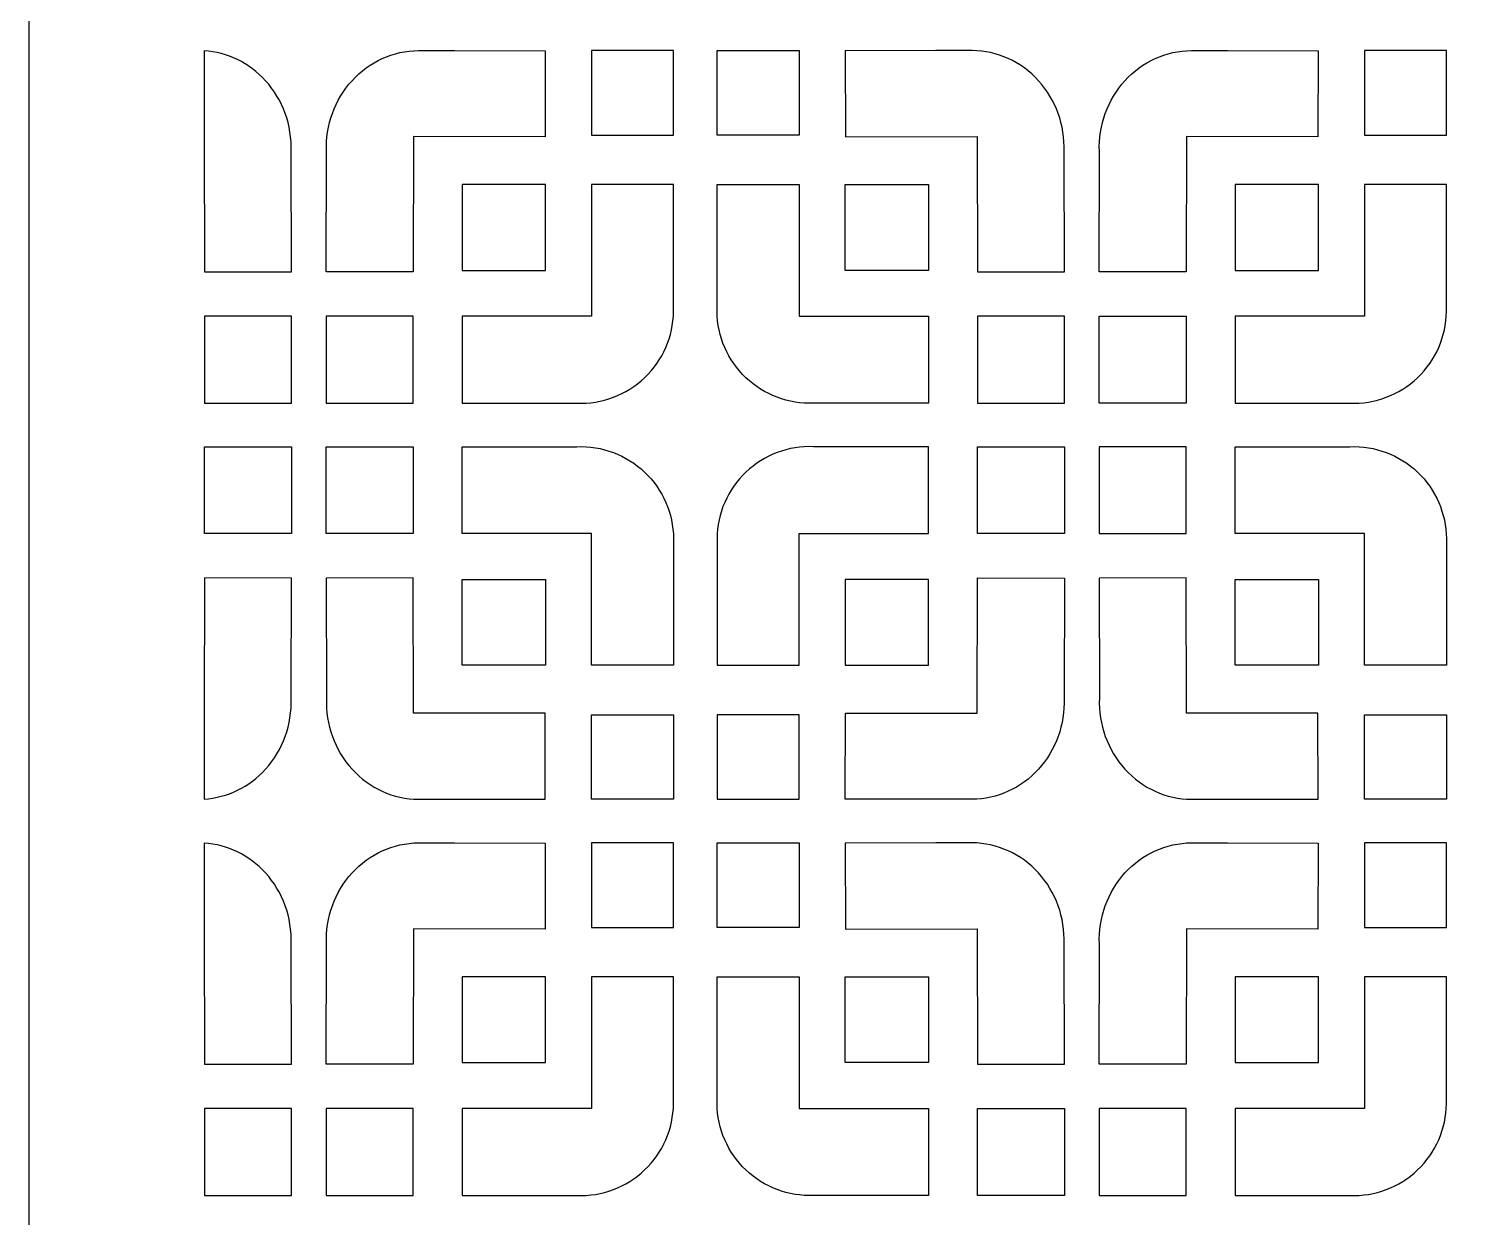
# Model space of a CAD drawing. Header units: millimetres. Extents: x -79 to 79, y -125 to 125.
# Drawn here: x -79 to 0.8, y -1.2 to 64.6 of the extents above; entities that cross this region are included whole.
import ezdxf

# ---------------------------------------------------------------- set-up
doc = ezdxf.new("R2010")
doc.units = ezdxf.units.MM
doc.header["$MEASUREMENT"] = 0
doc.layers.add('layer 1', color=7, linetype='Continuous')

msp = doc.modelspace()

# ---------------------------------------------------------------- linework, layer by layer
at = {"layer": 'layer 1', "color": 250}
msp.add_open_spline([(-78.9683, -125), (-78.9683, -125), (-78.9683, 124.9999), (-78.9683, 124.9999), (-78.9683, 124.9999), (-78.9683, 124.9999), (78.9683, 124.9999), (78.9683, 124.9999), (78.9683, 124.9999), (78.9683, 124.9999), (78.9683, -125), (78.9683, -125), (78.9683, -125), (78.9683, -125), (-78.9683, -125), (-78.9683, -125)], degree=3, knots=[0, 0, 0, 0, 0.2, 0.2, 0.2, 0.2, 0.4, 0.4, 0.4, 0.4, 0.6, 0.6, 0.6, 0.6, 1, 1, 1, 1], dxfattribs=at)
at = {"layer": 'layer 1', "color": 7}
for points, knots in [([(-69.2529, 63.4252), (-67.9648, 63.3403), (-66.7493, 62.7499), (-65.8534, 61.7658), (-65.8534, 61.7658), (-64.8937, 60.7117), (-64.3821, 59.2953), (-64.4347, 57.8392), (-64.4347, 57.8392), (-64.4347, 57.8392), (-64.4217, 51.1806), (-64.4217, 51.1806), (-64.4217, 51.1806), (-64.4217, 51.1806), (-69.2386, 51.1704), (-69.2386, 51.1704), (-69.2386, 51.1704), (-69.2386, 51.1704), (-69.2529, 58.6702), (-69.2529, 58.6702), (-69.2529, 58.6702), (-69.2529, 58.6702), (-69.2529, 63.4252), (-69.2529, 63.4252)], [0, 0, 0, 0, 0.1428571, 0.1428571, 0.1428571, 0.1428571, 0.2857143, 0.2857143, 0.2857143, 0.2857143, 0.4285714, 0.4285714, 0.4285714, 0.4285714, 0.5714286, 0.5714286, 0.5714286, 0.5714286, 0.7142857, 0.7142857, 0.7142857, 0.7142857, 1, 1, 1, 1]), ([(-50.3706, 58.6547), (-50.3706, 58.6547), (-50.3614, 63.4207), (-50.3614, 63.4207), (-50.3614, 63.4207), (-50.3614, 63.4207), (-55.379, 63.4314), (-55.379, 63.4314), (-55.379, 63.4314), (-55.379, 63.4314), (-57.3859, 63.4359), (-57.3859, 63.4359), (-57.3859, 63.4359), (-58.7763, 63.4227), (-60.1027, 62.8202), (-61.0624, 61.7658), (-61.0624, 61.7658), (-62.0221, 60.7117), (-62.5343, 59.2953), (-62.4811, 57.8392), (-62.4811, 57.8392), (-62.4811, 57.8392), (-62.4942, 51.1806), (-62.4942, 51.1806), (-62.4942, 51.1806), (-62.4942, 51.1806), (-57.6773, 51.1704), (-57.6773, 51.1704), (-57.6773, 51.1704), (-57.6773, 51.1704), (-57.6628, 58.6702), (-57.6628, 58.6702), (-57.6628, 58.6702), (-57.6628, 58.6702), (-50.3706, 58.6547), (-50.3706, 58.6547)], [0, 0, 0, 0, 0.1, 0.1, 0.1, 0.1, 0.2, 0.2, 0.2, 0.2, 0.3, 0.3, 0.3, 0.3, 0.4, 0.4, 0.4, 0.4, 0.5, 0.5, 0.5, 0.5, 0.6, 0.6, 0.6, 0.6, 0.7, 0.7, 0.7, 0.7, 0.8, 0.8, 0.8, 0.8, 1, 1, 1, 1]), ([(-47.8032, 63.4359), (-47.8032, 63.4359), (-43.254, 63.4359), (-43.254, 63.4359), (-43.254, 63.4359), (-43.254, 63.4359), (-43.254, 58.753), (-43.254, 58.753), (-43.254, 58.753), (-43.254, 58.753), (-47.8032, 58.753), (-47.8032, 58.753), (-47.8032, 58.753), (-47.8032, 58.753), (-47.8032, 63.4359), (-47.8032, 63.4359)], [0, 0, 0, 0, 0.2, 0.2, 0.2, 0.2, 0.4, 0.4, 0.4, 0.4, 0.6, 0.6, 0.6, 0.6, 1, 1, 1, 1]), ([(-36.2967, 63.4359), (-36.2967, 63.4359), (-40.846, 63.4359), (-40.846, 63.4359), (-40.846, 63.4359), (-40.846, 63.4359), (-40.846, 58.753), (-40.846, 58.753), (-40.846, 58.753), (-40.846, 58.753), (-36.2967, 58.753), (-36.2967, 58.753), (-36.2967, 58.753), (-36.2967, 58.753), (-36.2967, 63.4359), (-36.2967, 63.4359)], [0, 0, 0, 0, 0.2, 0.2, 0.2, 0.2, 0.4, 0.4, 0.4, 0.4, 0.6, 0.6, 0.6, 0.6, 1, 1, 1, 1]), ([(-33.7293, 58.6547), (-33.7293, 58.6547), (-33.7386, 63.4207), (-33.7386, 63.4207), (-33.7386, 63.4207), (-33.7386, 63.4207), (-28.7211, 63.4314), (-28.7211, 63.4314), (-28.7211, 63.4314), (-28.7211, 63.4314), (-26.7141, 63.4359), (-26.7141, 63.4359), (-26.7141, 63.4359), (-25.3237, 63.4227), (-23.9977, 62.8202), (-23.0375, 61.7658), (-23.0375, 61.7658), (-22.0779, 60.7117), (-21.5661, 59.2953), (-21.6188, 57.8392), (-21.6188, 57.8392), (-21.6188, 57.8392), (-21.6058, 51.1806), (-21.6058, 51.1806), (-21.6058, 51.1806), (-21.6058, 51.1806), (-26.4228, 51.1704), (-26.4228, 51.1704), (-26.4228, 51.1704), (-26.4228, 51.1704), (-26.4372, 58.6702), (-26.4372, 58.6702), (-26.4372, 58.6702), (-26.4372, 58.6702), (-33.7293, 58.6547), (-33.7293, 58.6547)], [0, 0, 0, 0, 0.1, 0.1, 0.1, 0.1, 0.2, 0.2, 0.2, 0.2, 0.3, 0.3, 0.3, 0.3, 0.4, 0.4, 0.4, 0.4, 0.5, 0.5, 0.5, 0.5, 0.6, 0.6, 0.6, 0.6, 0.7, 0.7, 0.7, 0.7, 0.8, 0.8, 0.8, 0.8, 1, 1, 1, 1]), ([(-7.5549, 58.6547), (-7.5549, 58.6547), (-7.5457, 63.4207), (-7.5457, 63.4207), (-7.5457, 63.4207), (-7.5457, 63.4207), (-12.5631, 63.4314), (-12.5631, 63.4314), (-12.5631, 63.4314), (-12.5631, 63.4314), (-14.57, 63.4359), (-14.57, 63.4359), (-14.57, 63.4359), (-15.9606, 63.4227), (-17.2866, 62.8202), (-18.2467, 61.7658), (-18.2467, 61.7658), (-19.2063, 60.7117), (-19.718, 59.2953), (-19.6654, 57.8392), (-19.6654, 57.8392), (-19.6654, 57.8392), (-19.6783, 51.1806), (-19.6783, 51.1806), (-19.6783, 51.1806), (-19.6783, 51.1806), (-14.8614, 51.1704), (-14.8614, 51.1704), (-14.8614, 51.1704), (-14.8614, 51.1704), (-14.847, 58.6702), (-14.847, 58.6702), (-14.847, 58.6702), (-14.847, 58.6702), (-7.5549, 58.6547), (-7.5549, 58.6547)], [0, 0, 0, 0, 0.1, 0.1, 0.1, 0.1, 0.2, 0.2, 0.2, 0.2, 0.3, 0.3, 0.3, 0.3, 0.4, 0.4, 0.4, 0.4, 0.5, 0.5, 0.5, 0.5, 0.6, 0.6, 0.6, 0.6, 0.7, 0.7, 0.7, 0.7, 0.8, 0.8, 0.8, 0.8, 1, 1, 1, 1]), ([(-4.9874, 63.4359), (-4.9874, 63.4359), (-0.4382, 63.4359), (-0.4382, 63.4359), (-0.4382, 63.4359), (-0.4382, 63.4359), (-0.4382, 58.753), (-0.4382, 58.753), (-0.4382, 58.753), (-0.4382, 58.753), (-4.9874, 58.753), (-4.9874, 58.753), (-4.9874, 58.753), (-4.9874, 58.753), (-4.9874, 63.4359), (-4.9874, 63.4359)], [0, 0, 0, 0, 0.2, 0.2, 0.2, 0.2, 0.4, 0.4, 0.4, 0.4, 0.6, 0.6, 0.6, 0.6, 1, 1, 1, 1]), ([(-54.9618, 51.2598), (-54.9618, 51.2598), (-54.9618, 56.01), (-54.9618, 56.01), (-54.9618, 56.01), (-54.9618, 56.01), (-50.3456, 56.01), (-50.3456, 56.01), (-50.3456, 56.01), (-50.3456, 56.01), (-50.3456, 51.2598), (-50.3456, 51.2598), (-50.3456, 51.2598), (-50.3456, 51.2598), (-54.9618, 51.2598), (-54.9618, 51.2598)], [0, 0, 0, 0, 0.2, 0.2, 0.2, 0.2, 0.4, 0.4, 0.4, 0.4, 0.6, 0.6, 0.6, 0.6, 1, 1, 1, 1]), ([(-47.8032, 56.01), (-47.8032, 56.01), (-43.254, 56.01), (-43.254, 56.01), (-43.254, 56.01), (-43.254, 56.01), (-43.254, 48.9852), (-43.254, 48.9852), (-43.254, 48.9852), (-43.27, 47.5948), (-43.8474, 46.2697), (-44.8556, 45.3123), (-44.8556, 45.3123), (-45.8639, 44.3542), (-47.2166, 43.8454), (-48.6064, 43.9012), (-48.6064, 43.9012), (-48.6064, 43.9012), (-54.9618, 43.9012), (-54.9618, 43.9012), (-54.9618, 43.9012), (-54.9618, 43.9012), (-54.9618, 48.718), (-54.9618, 48.718), (-54.9618, 48.718), (-54.9618, 48.718), (-47.8032, 48.718), (-47.8032, 48.718), (-47.8032, 48.718), (-47.8032, 48.718), (-47.8032, 56.01), (-47.8032, 56.01)], [0, 0, 0, 0, 0.1111111, 0.1111111, 0.1111111, 0.1111111, 0.2222222, 0.2222222, 0.2222222, 0.2222222, 0.3333333, 0.3333333, 0.3333333, 0.3333333, 0.4444444, 0.4444444, 0.4444444, 0.4444444, 0.5555556, 0.5555556, 0.5555556, 0.5555556, 0.6666667, 0.6666667, 0.6666667, 0.6666667, 0.7777778, 0.7777778, 0.7777778, 0.7777778, 1, 1, 1, 1]), ([(-36.2967, 56.01), (-36.2967, 56.01), (-40.846, 56.01), (-40.846, 56.01), (-40.846, 56.01), (-40.846, 56.01), (-40.846, 48.9852), (-40.846, 48.9852), (-40.846, 48.9852), (-40.8304, 47.5948), (-40.2527, 46.2697), (-39.2445, 45.3123), (-39.2445, 45.3123), (-38.2361, 44.3542), (-36.8834, 43.8454), (-35.4941, 43.9012), (-35.4941, 43.9012), (-35.4941, 43.9012), (-29.1382, 43.9012), (-29.1382, 43.9012), (-29.1382, 43.9012), (-29.1382, 43.9012), (-29.1382, 48.718), (-29.1382, 48.718), (-29.1382, 48.718), (-29.1382, 48.718), (-36.2967, 48.718), (-36.2967, 48.718), (-36.2967, 48.718), (-36.2967, 48.718), (-36.2967, 56.01), (-36.2967, 56.01)], [0, 0, 0, 0, 0.1111111, 0.1111111, 0.1111111, 0.1111111, 0.2222222, 0.2222222, 0.2222222, 0.2222222, 0.3333333, 0.3333333, 0.3333333, 0.3333333, 0.4444444, 0.4444444, 0.4444444, 0.4444444, 0.5555556, 0.5555556, 0.5555556, 0.5555556, 0.6666667, 0.6666667, 0.6666667, 0.6666667, 0.7777778, 0.7777778, 0.7777778, 0.7777778, 1, 1, 1, 1]), ([(-29.1382, 51.2598), (-29.1382, 51.2598), (-29.1382, 56.01), (-29.1382, 56.01), (-29.1382, 56.01), (-29.1382, 56.01), (-33.7545, 56.01), (-33.7545, 56.01), (-33.7545, 56.01), (-33.7545, 56.01), (-33.7545, 51.2598), (-33.7545, 51.2598), (-33.7545, 51.2598), (-33.7545, 51.2598), (-29.1382, 51.2598), (-29.1382, 51.2598)], [0, 0, 0, 0, 0.2, 0.2, 0.2, 0.2, 0.4, 0.4, 0.4, 0.4, 0.6, 0.6, 0.6, 0.6, 1, 1, 1, 1]), ([(-12.1461, 51.2598), (-12.1461, 51.2598), (-12.1461, 56.01), (-12.1461, 56.01), (-12.1461, 56.01), (-12.1461, 56.01), (-7.5296, 56.01), (-7.5296, 56.01), (-7.5296, 56.01), (-7.5296, 56.01), (-7.5296, 51.2598), (-7.5296, 51.2598), (-7.5296, 51.2598), (-7.5296, 51.2598), (-12.1461, 51.2598), (-12.1461, 51.2598)], [0, 0, 0, 0, 0.2, 0.2, 0.2, 0.2, 0.4, 0.4, 0.4, 0.4, 0.6, 0.6, 0.6, 0.6, 1, 1, 1, 1]), ([(-4.9874, 56.01), (-4.9874, 56.01), (-0.4382, 56.01), (-0.4382, 56.01), (-0.4382, 56.01), (-0.4382, 56.01), (-0.4382, 48.9852), (-0.4382, 48.9852), (-0.4382, 48.9852), (-0.4542, 47.5948), (-1.0314, 46.2697), (-2.0398, 45.3123), (-2.0398, 45.3123), (-3.048, 44.3542), (-4.4008, 43.8454), (-5.7902, 43.9012), (-5.7902, 43.9012), (-5.7902, 43.9012), (-12.1461, 43.9012), (-12.1461, 43.9012), (-12.1461, 43.9012), (-12.1461, 43.9012), (-12.1461, 48.718), (-12.1461, 48.718), (-12.1461, 48.718), (-12.1461, 48.718), (-4.9874, 48.718), (-4.9874, 48.718), (-4.9874, 48.718), (-4.9874, 48.718), (-4.9874, 56.01), (-4.9874, 56.01)], [0, 0, 0, 0, 0.1111111, 0.1111111, 0.1111111, 0.1111111, 0.2222222, 0.2222222, 0.2222222, 0.2222222, 0.3333333, 0.3333333, 0.3333333, 0.3333333, 0.4444444, 0.4444444, 0.4444444, 0.4444444, 0.5555556, 0.5555556, 0.5555556, 0.5555556, 0.6666667, 0.6666667, 0.6666667, 0.6666667, 0.7777778, 0.7777778, 0.7777778, 0.7777778, 1, 1, 1, 1]), ([(-69.2386, 48.718), (-69.2386, 48.718), (-64.4217, 48.718), (-64.4217, 48.718), (-64.4217, 48.718), (-64.4217, 48.718), (-64.4217, 43.9012), (-64.4217, 43.9012), (-64.4217, 43.9012), (-64.4217, 43.9012), (-69.2386, 43.9012), (-69.2386, 43.9012), (-69.2386, 43.9012), (-69.2386, 43.9012), (-69.2386, 48.718), (-69.2386, 48.718)], [0, 0, 0, 0, 0.2, 0.2, 0.2, 0.2, 0.4, 0.4, 0.4, 0.4, 0.6, 0.6, 0.6, 0.6, 1, 1, 1, 1]), ([(-62.4942, 48.718), (-62.4942, 48.718), (-57.6773, 48.718), (-57.6773, 48.718), (-57.6773, 48.718), (-57.6773, 48.718), (-57.6773, 43.9012), (-57.6773, 43.9012), (-57.6773, 43.9012), (-57.6773, 43.9012), (-62.4942, 43.9012), (-62.4942, 43.9012), (-62.4942, 43.9012), (-62.4942, 43.9012), (-62.4942, 48.718), (-62.4942, 48.718)], [0, 0, 0, 0, 0.2, 0.2, 0.2, 0.2, 0.4, 0.4, 0.4, 0.4, 0.6, 0.6, 0.6, 0.6, 1, 1, 1, 1]), ([(-21.6058, 48.718), (-21.6058, 48.718), (-21.6058, 43.9012), (-21.6058, 43.9012), (-21.6058, 43.9012), (-21.6058, 43.9012), (-26.4228, 43.9012), (-26.4228, 43.9012), (-26.4228, 43.9012), (-26.4228, 43.9012), (-26.4228, 48.718), (-26.4228, 48.718), (-26.4228, 48.718), (-26.4228, 48.718), (-21.6058, 48.718), (-21.6058, 48.718)], [0, 0, 0, 0, 0.2, 0.2, 0.2, 0.2, 0.4, 0.4, 0.4, 0.4, 0.6, 0.6, 0.6, 0.6, 1, 1, 1, 1]), ([(-19.6783, 48.718), (-19.6783, 48.718), (-19.6783, 43.9012), (-19.6783, 43.9012), (-19.6783, 43.9012), (-19.6783, 43.9012), (-14.8614, 43.9012), (-14.8614, 43.9012), (-14.8614, 43.9012), (-14.8614, 43.9012), (-14.8614, 48.718), (-14.8614, 48.718), (-14.8614, 48.718), (-14.8614, 48.718), (-19.6783, 48.718), (-19.6783, 48.718)], [0, 0, 0, 0, 0.2, 0.2, 0.2, 0.2, 0.4, 0.4, 0.4, 0.4, 0.6, 0.6, 0.6, 0.6, 1, 1, 1, 1]), ([(-69.2386, 36.6757), (-69.2386, 36.6757), (-64.4217, 36.6757), (-64.4217, 36.6757), (-64.4217, 36.6757), (-64.4217, 36.6757), (-64.4217, 41.4927), (-64.4217, 41.4927), (-64.4217, 41.4927), (-64.4217, 41.4927), (-69.2386, 41.4927), (-69.2386, 41.4927), (-69.2386, 41.4927), (-69.2386, 41.4927), (-69.2386, 36.6757), (-69.2386, 36.6757)], [0, 0, 0, 0, 0.2, 0.2, 0.2, 0.2, 0.4, 0.4, 0.4, 0.4, 0.6, 0.6, 0.6, 0.6, 1, 1, 1, 1]), ([(-62.4942, 36.6757), (-62.4942, 36.6757), (-57.6773, 36.6757), (-57.6773, 36.6757), (-57.6773, 36.6757), (-57.6773, 36.6757), (-57.6773, 41.4927), (-57.6773, 41.4927), (-57.6773, 41.4927), (-57.6773, 41.4927), (-62.4942, 41.4927), (-62.4942, 41.4927), (-62.4942, 41.4927), (-62.4942, 41.4927), (-62.4942, 36.6757), (-62.4942, 36.6757)], [0, 0, 0, 0, 0.2, 0.2, 0.2, 0.2, 0.4, 0.4, 0.4, 0.4, 0.6, 0.6, 0.6, 0.6, 1, 1, 1, 1]), ([(-47.8032, 29.3835), (-47.8032, 29.3835), (-43.254, 29.3835), (-43.254, 29.3835), (-43.254, 29.3835), (-43.254, 29.3835), (-43.254, 36.4083), (-43.254, 36.4083), (-43.254, 36.4083), (-43.27, 37.7989), (-43.8474, 39.1238), (-44.8556, 40.0818), (-44.8556, 40.0818), (-45.8639, 41.0394), (-47.2166, 41.5483), (-48.6064, 41.4927), (-48.6064, 41.4927), (-48.6064, 41.4927), (-54.9618, 41.4927), (-54.9618, 41.4927), (-54.9618, 41.4927), (-54.9618, 41.4927), (-54.9618, 36.6757), (-54.9618, 36.6757), (-54.9618, 36.6757), (-54.9618, 36.6757), (-47.8032, 36.6757), (-47.8032, 36.6757), (-47.8032, 36.6757), (-47.8032, 36.6757), (-47.8032, 29.3835), (-47.8032, 29.3835)], [0, 0, 0, 0, 0.1111111, 0.1111111, 0.1111111, 0.1111111, 0.2222222, 0.2222222, 0.2222222, 0.2222222, 0.3333333, 0.3333333, 0.3333333, 0.3333333, 0.4444444, 0.4444444, 0.4444444, 0.4444444, 0.5555556, 0.5555556, 0.5555556, 0.5555556, 0.6666667, 0.6666667, 0.6666667, 0.6666667, 0.7777778, 0.7777778, 0.7777778, 0.7777778, 1, 1, 1, 1]), ([(-36.2967, 29.3835), (-36.2967, 29.3835), (-40.846, 29.3835), (-40.846, 29.3835), (-40.846, 29.3835), (-40.846, 29.3835), (-40.846, 36.4083), (-40.846, 36.4083), (-40.846, 36.4083), (-40.8304, 37.7989), (-40.2527, 39.1238), (-39.2445, 40.0818), (-39.2445, 40.0818), (-38.2361, 41.0394), (-36.8834, 41.5483), (-35.4941, 41.4927), (-35.4941, 41.4927), (-35.4941, 41.4927), (-29.1382, 41.4927), (-29.1382, 41.4927), (-29.1382, 41.4927), (-29.1382, 41.4927), (-29.1382, 36.6757), (-29.1382, 36.6757), (-29.1382, 36.6757), (-29.1382, 36.6757), (-36.2967, 36.6757), (-36.2967, 36.6757), (-36.2967, 36.6757), (-36.2967, 36.6757), (-36.2967, 29.3835), (-36.2967, 29.3835)], [0, 0, 0, 0, 0.1111111, 0.1111111, 0.1111111, 0.1111111, 0.2222222, 0.2222222, 0.2222222, 0.2222222, 0.3333333, 0.3333333, 0.3333333, 0.3333333, 0.4444444, 0.4444444, 0.4444444, 0.4444444, 0.5555556, 0.5555556, 0.5555556, 0.5555556, 0.6666667, 0.6666667, 0.6666667, 0.6666667, 0.7777778, 0.7777778, 0.7777778, 0.7777778, 1, 1, 1, 1]), ([(-21.6058, 36.6757), (-21.6058, 36.6757), (-21.6058, 41.4927), (-21.6058, 41.4927), (-21.6058, 41.4927), (-21.6058, 41.4927), (-26.4228, 41.4927), (-26.4228, 41.4927), (-26.4228, 41.4927), (-26.4228, 41.4927), (-26.4228, 36.6757), (-26.4228, 36.6757), (-26.4228, 36.6757), (-26.4228, 36.6757), (-21.6058, 36.6757), (-21.6058, 36.6757)], [0, 0, 0, 0, 0.2, 0.2, 0.2, 0.2, 0.4, 0.4, 0.4, 0.4, 0.6, 0.6, 0.6, 0.6, 1, 1, 1, 1]), ([(-19.6783, 36.6757), (-19.6783, 36.6757), (-19.6783, 41.4927), (-19.6783, 41.4927), (-19.6783, 41.4927), (-19.6783, 41.4927), (-14.8614, 41.4927), (-14.8614, 41.4927), (-14.8614, 41.4927), (-14.8614, 41.4927), (-14.8614, 36.6757), (-14.8614, 36.6757), (-14.8614, 36.6757), (-14.8614, 36.6757), (-19.6783, 36.6757), (-19.6783, 36.6757)], [0, 0, 0, 0, 0.2, 0.2, 0.2, 0.2, 0.4, 0.4, 0.4, 0.4, 0.6, 0.6, 0.6, 0.6, 1, 1, 1, 1]), ([(-4.9874, 29.3835), (-4.9874, 29.3835), (-0.4382, 29.3835), (-0.4382, 29.3835), (-0.4382, 29.3835), (-0.4382, 29.3835), (-0.4382, 36.4083), (-0.4382, 36.4083), (-0.4382, 36.4083), (-0.4542, 37.7989), (-1.0314, 39.1238), (-2.0398, 40.0818), (-2.0398, 40.0818), (-3.048, 41.0394), (-4.4008, 41.5483), (-5.7902, 41.4927), (-5.7902, 41.4927), (-5.7902, 41.4927), (-12.1461, 41.4927), (-12.1461, 41.4927), (-12.1461, 41.4927), (-12.1461, 41.4927), (-12.1461, 36.6757), (-12.1461, 36.6757), (-12.1461, 36.6757), (-12.1461, 36.6757), (-4.9874, 36.6757), (-4.9874, 36.6757), (-4.9874, 36.6757), (-4.9874, 36.6757), (-4.9874, 29.3835), (-4.9874, 29.3835)], [0, 0, 0, 0, 0.1111111, 0.1111111, 0.1111111, 0.1111111, 0.2222222, 0.2222222, 0.2222222, 0.2222222, 0.3333333, 0.3333333, 0.3333333, 0.3333333, 0.4444444, 0.4444444, 0.4444444, 0.4444444, 0.5555556, 0.5555556, 0.5555556, 0.5555556, 0.6666667, 0.6666667, 0.6666667, 0.6666667, 0.7777778, 0.7777778, 0.7777778, 0.7777778, 1, 1, 1, 1]), ([(-69.2529, 26.7236), (-69.2529, 26.7236), (-69.2386, 34.2236), (-69.2386, 34.2236), (-69.2386, 34.2236), (-69.2386, 34.2236), (-64.4217, 34.2131), (-64.4217, 34.2131), (-64.4217, 34.2131), (-64.4217, 34.2131), (-64.4347, 27.5544), (-64.4347, 27.5544), (-64.4347, 27.5544), (-64.3821, 26.0987), (-64.8937, 24.6821), (-65.8534, 23.6279), (-65.8534, 23.6279), (-66.7493, 22.6438), (-67.9648, 22.0533), (-69.2529, 21.9683), (-69.2529, 21.9683), (-69.2529, 21.9683), (-69.2529, 26.7236), (-69.2529, 26.7236)], [0, 0, 0, 0, 0.1428571, 0.1428571, 0.1428571, 0.1428571, 0.2857143, 0.2857143, 0.2857143, 0.2857143, 0.4285714, 0.4285714, 0.4285714, 0.4285714, 0.5714286, 0.5714286, 0.5714286, 0.5714286, 0.7142857, 0.7142857, 0.7142857, 0.7142857, 1, 1, 1, 1]), ([(-50.3706, 26.7389), (-50.3706, 26.7389), (-50.3614, 21.973), (-50.3614, 21.973), (-50.3614, 21.973), (-50.3614, 21.973), (-55.379, 21.9622), (-55.379, 21.9622), (-55.379, 21.9622), (-55.379, 21.9622), (-57.3859, 21.9579), (-57.3859, 21.9579), (-57.3859, 21.9579), (-58.7763, 21.9714), (-60.1027, 22.5736), (-61.0624, 23.6279), (-61.0624, 23.6279), (-62.0221, 24.6821), (-62.5343, 26.0987), (-62.4811, 27.5544), (-62.4811, 27.5544), (-62.4811, 27.5544), (-62.4942, 34.2131), (-62.4942, 34.2131), (-62.4942, 34.2131), (-62.4942, 34.2131), (-57.6773, 34.2236), (-57.6773, 34.2236), (-57.6773, 34.2236), (-57.6773, 34.2236), (-57.6628, 26.7236), (-57.6628, 26.7236), (-57.6628, 26.7236), (-57.6628, 26.7236), (-50.3706, 26.7389), (-50.3706, 26.7389)], [0, 0, 0, 0, 0.1, 0.1, 0.1, 0.1, 0.2, 0.2, 0.2, 0.2, 0.3, 0.3, 0.3, 0.3, 0.4, 0.4, 0.4, 0.4, 0.5, 0.5, 0.5, 0.5, 0.6, 0.6, 0.6, 0.6, 0.7, 0.7, 0.7, 0.7, 0.8, 0.8, 0.8, 0.8, 1, 1, 1, 1]), ([(-54.9618, 34.1338), (-54.9618, 34.1338), (-54.9618, 29.3835), (-54.9618, 29.3835), (-54.9618, 29.3835), (-54.9618, 29.3835), (-50.3456, 29.3835), (-50.3456, 29.3835), (-50.3456, 29.3835), (-50.3456, 29.3835), (-50.3456, 34.1338), (-50.3456, 34.1338), (-50.3456, 34.1338), (-50.3456, 34.1338), (-54.9618, 34.1338), (-54.9618, 34.1338)], [0, 0, 0, 0, 0.2, 0.2, 0.2, 0.2, 0.4, 0.4, 0.4, 0.4, 0.6, 0.6, 0.6, 0.6, 1, 1, 1, 1]), ([(-29.1382, 34.1338), (-29.1382, 34.1338), (-29.1382, 29.3835), (-29.1382, 29.3835), (-29.1382, 29.3835), (-29.1382, 29.3835), (-33.7545, 29.3835), (-33.7545, 29.3835), (-33.7545, 29.3835), (-33.7545, 29.3835), (-33.7545, 34.1338), (-33.7545, 34.1338), (-33.7545, 34.1338), (-33.7545, 34.1338), (-29.1382, 34.1338), (-29.1382, 34.1338)], [0, 0, 0, 0, 0.2, 0.2, 0.2, 0.2, 0.4, 0.4, 0.4, 0.4, 0.6, 0.6, 0.6, 0.6, 1, 1, 1, 1]), ([(-33.7293, 26.7389), (-33.7293, 26.7389), (-33.7386, 21.973), (-33.7386, 21.973), (-33.7386, 21.973), (-33.7386, 21.973), (-28.7211, 21.9622), (-28.7211, 21.9622), (-28.7211, 21.9622), (-28.7211, 21.9622), (-26.7141, 21.9579), (-26.7141, 21.9579), (-26.7141, 21.9579), (-25.3237, 21.9714), (-23.9977, 22.5736), (-23.0375, 23.6279), (-23.0375, 23.6279), (-22.0779, 24.6821), (-21.5661, 26.0987), (-21.6188, 27.5544), (-21.6188, 27.5544), (-21.6188, 27.5544), (-21.6058, 34.2131), (-21.6058, 34.2131), (-21.6058, 34.2131), (-21.6058, 34.2131), (-26.4228, 34.2236), (-26.4228, 34.2236), (-26.4228, 34.2236), (-26.4228, 34.2236), (-26.4372, 26.7236), (-26.4372, 26.7236), (-26.4372, 26.7236), (-26.4372, 26.7236), (-33.7293, 26.7389), (-33.7293, 26.7389)], [0, 0, 0, 0, 0.1, 0.1, 0.1, 0.1, 0.2, 0.2, 0.2, 0.2, 0.3, 0.3, 0.3, 0.3, 0.4, 0.4, 0.4, 0.4, 0.5, 0.5, 0.5, 0.5, 0.6, 0.6, 0.6, 0.6, 0.7, 0.7, 0.7, 0.7, 0.8, 0.8, 0.8, 0.8, 1, 1, 1, 1]), ([(-7.5549, 26.7389), (-7.5549, 26.7389), (-7.5457, 21.973), (-7.5457, 21.973), (-7.5457, 21.973), (-7.5457, 21.973), (-12.5631, 21.9622), (-12.5631, 21.9622), (-12.5631, 21.9622), (-12.5631, 21.9622), (-14.57, 21.9579), (-14.57, 21.9579), (-14.57, 21.9579), (-15.9606, 21.9714), (-17.2866, 22.5736), (-18.2467, 23.6279), (-18.2467, 23.6279), (-19.2063, 24.6821), (-19.718, 26.0987), (-19.6654, 27.5544), (-19.6654, 27.5544), (-19.6654, 27.5544), (-19.6783, 34.2131), (-19.6783, 34.2131), (-19.6783, 34.2131), (-19.6783, 34.2131), (-14.8614, 34.2236), (-14.8614, 34.2236), (-14.8614, 34.2236), (-14.8614, 34.2236), (-14.847, 26.7236), (-14.847, 26.7236), (-14.847, 26.7236), (-14.847, 26.7236), (-7.5549, 26.7389), (-7.5549, 26.7389)], [0, 0, 0, 0, 0.1, 0.1, 0.1, 0.1, 0.2, 0.2, 0.2, 0.2, 0.3, 0.3, 0.3, 0.3, 0.4, 0.4, 0.4, 0.4, 0.5, 0.5, 0.5, 0.5, 0.6, 0.6, 0.6, 0.6, 0.7, 0.7, 0.7, 0.7, 0.8, 0.8, 0.8, 0.8, 1, 1, 1, 1]), ([(-12.1461, 34.1338), (-12.1461, 34.1338), (-12.1461, 29.3835), (-12.1461, 29.3835), (-12.1461, 29.3835), (-12.1461, 29.3835), (-7.5296, 29.3835), (-7.5296, 29.3835), (-7.5296, 29.3835), (-7.5296, 29.3835), (-7.5296, 34.1338), (-7.5296, 34.1338), (-7.5296, 34.1338), (-7.5296, 34.1338), (-12.1461, 34.1338), (-12.1461, 34.1338)], [0, 0, 0, 0, 0.2, 0.2, 0.2, 0.2, 0.4, 0.4, 0.4, 0.4, 0.6, 0.6, 0.6, 0.6, 1, 1, 1, 1]), ([(-47.8032, 21.9579), (-47.8032, 21.9579), (-43.254, 21.9579), (-43.254, 21.9579), (-43.254, 21.9579), (-43.254, 21.9579), (-43.254, 26.6412), (-43.254, 26.6412), (-43.254, 26.6412), (-43.254, 26.6412), (-47.8032, 26.6412), (-47.8032, 26.6412), (-47.8032, 26.6412), (-47.8032, 26.6412), (-47.8032, 21.9579), (-47.8032, 21.9579)], [0, 0, 0, 0, 0.2, 0.2, 0.2, 0.2, 0.4, 0.4, 0.4, 0.4, 0.6, 0.6, 0.6, 0.6, 1, 1, 1, 1]), ([(-36.2967, 21.9579), (-36.2967, 21.9579), (-40.846, 21.9579), (-40.846, 21.9579), (-40.846, 21.9579), (-40.846, 21.9579), (-40.846, 26.6412), (-40.846, 26.6412), (-40.846, 26.6412), (-40.846, 26.6412), (-36.2967, 26.6412), (-36.2967, 26.6412), (-36.2967, 26.6412), (-36.2967, 26.6412), (-36.2967, 21.9579), (-36.2967, 21.9579)], [0, 0, 0, 0, 0.2, 0.2, 0.2, 0.2, 0.4, 0.4, 0.4, 0.4, 0.6, 0.6, 0.6, 0.6, 1, 1, 1, 1]), ([(-4.9874, 21.9579), (-4.9874, 21.9579), (-0.4382, 21.9579), (-0.4382, 21.9579), (-0.4382, 21.9579), (-0.4382, 21.9579), (-0.4382, 26.6412), (-0.4382, 26.6412), (-0.4382, 26.6412), (-0.4382, 26.6412), (-4.9874, 26.6412), (-4.9874, 26.6412), (-4.9874, 26.6412), (-4.9874, 26.6412), (-4.9874, 21.9579), (-4.9874, 21.9579)], [0, 0, 0, 0, 0.2, 0.2, 0.2, 0.2, 0.4, 0.4, 0.4, 0.4, 0.6, 0.6, 0.6, 0.6, 1, 1, 1, 1]), ([(-69.2529, 19.5389), (-67.9648, 19.4539), (-66.7493, 18.8636), (-65.8534, 17.8793), (-65.8534, 17.8793), (-64.8937, 16.8253), (-64.3821, 15.409), (-64.4347, 13.9533), (-64.4347, 13.9533), (-64.4347, 13.9533), (-64.4217, 7.2945), (-64.4217, 7.2945), (-64.4217, 7.2945), (-64.4217, 7.2945), (-69.2386, 7.2841), (-69.2386, 7.2841), (-69.2386, 7.2841), (-69.2386, 7.2841), (-69.2529, 14.784), (-69.2529, 14.784), (-69.2529, 14.784), (-69.2529, 14.784), (-69.2529, 19.5389), (-69.2529, 19.5389)], [0, 0, 0, 0, 0.1428571, 0.1428571, 0.1428571, 0.1428571, 0.2857143, 0.2857143, 0.2857143, 0.2857143, 0.4285714, 0.4285714, 0.4285714, 0.4285714, 0.5714286, 0.5714286, 0.5714286, 0.5714286, 0.7142857, 0.7142857, 0.7142857, 0.7142857, 1, 1, 1, 1]), ([(-50.3706, 14.7683), (-50.3706, 14.7683), (-50.3614, 19.5345), (-50.3614, 19.5345), (-50.3614, 19.5345), (-50.3614, 19.5345), (-55.379, 19.5451), (-55.379, 19.5451), (-55.379, 19.5451), (-55.379, 19.5451), (-57.3859, 19.5497), (-57.3859, 19.5497), (-57.3859, 19.5497), (-58.7763, 19.5364), (-60.1027, 18.9337), (-61.0624, 17.8793), (-61.0624, 17.8793), (-62.0221, 16.8253), (-62.5343, 15.409), (-62.4811, 13.9533), (-62.4811, 13.9533), (-62.4811, 13.9533), (-62.4942, 7.2945), (-62.4942, 7.2945), (-62.4942, 7.2945), (-62.4942, 7.2945), (-57.6773, 7.2841), (-57.6773, 7.2841), (-57.6773, 7.2841), (-57.6773, 7.2841), (-57.6628, 14.784), (-57.6628, 14.784), (-57.6628, 14.784), (-57.6628, 14.784), (-50.3706, 14.7683), (-50.3706, 14.7683)], [0, 0, 0, 0, 0.1, 0.1, 0.1, 0.1, 0.2, 0.2, 0.2, 0.2, 0.3, 0.3, 0.3, 0.3, 0.4, 0.4, 0.4, 0.4, 0.5, 0.5, 0.5, 0.5, 0.6, 0.6, 0.6, 0.6, 0.7, 0.7, 0.7, 0.7, 0.8, 0.8, 0.8, 0.8, 1, 1, 1, 1]), ([(-47.8032, 19.5497), (-47.8032, 19.5497), (-43.254, 19.5497), (-43.254, 19.5497), (-43.254, 19.5497), (-43.254, 19.5497), (-43.254, 14.8666), (-43.254, 14.8666), (-43.254, 14.8666), (-43.254, 14.8666), (-47.8032, 14.8666), (-47.8032, 14.8666), (-47.8032, 14.8666), (-47.8032, 14.8666), (-47.8032, 19.5497), (-47.8032, 19.5497)], [0, 0, 0, 0, 0.2, 0.2, 0.2, 0.2, 0.4, 0.4, 0.4, 0.4, 0.6, 0.6, 0.6, 0.6, 1, 1, 1, 1]), ([(-36.2967, 19.5497), (-36.2967, 19.5497), (-40.846, 19.5497), (-40.846, 19.5497), (-40.846, 19.5497), (-40.846, 19.5497), (-40.846, 14.8666), (-40.846, 14.8666), (-40.846, 14.8666), (-40.846, 14.8666), (-36.2967, 14.8666), (-36.2967, 14.8666), (-36.2967, 14.8666), (-36.2967, 14.8666), (-36.2967, 19.5497), (-36.2967, 19.5497)], [0, 0, 0, 0, 0.2, 0.2, 0.2, 0.2, 0.4, 0.4, 0.4, 0.4, 0.6, 0.6, 0.6, 0.6, 1, 1, 1, 1]), ([(-33.7293, 14.7683), (-33.7293, 14.7683), (-33.7386, 19.5345), (-33.7386, 19.5345), (-33.7386, 19.5345), (-33.7386, 19.5345), (-28.7211, 19.5451), (-28.7211, 19.5451), (-28.7211, 19.5451), (-28.7211, 19.5451), (-26.7141, 19.5497), (-26.7141, 19.5497), (-26.7141, 19.5497), (-25.3237, 19.5364), (-23.9977, 18.9337), (-23.0375, 17.8793), (-23.0375, 17.8793), (-22.0779, 16.8253), (-21.5661, 15.409), (-21.6188, 13.9533), (-21.6188, 13.9533), (-21.6188, 13.9533), (-21.6058, 7.2945), (-21.6058, 7.2945), (-21.6058, 7.2945), (-21.6058, 7.2945), (-26.4228, 7.2841), (-26.4228, 7.2841), (-26.4228, 7.2841), (-26.4228, 7.2841), (-26.4372, 14.784), (-26.4372, 14.784), (-26.4372, 14.784), (-26.4372, 14.784), (-33.7293, 14.7683), (-33.7293, 14.7683)], [0, 0, 0, 0, 0.1, 0.1, 0.1, 0.1, 0.2, 0.2, 0.2, 0.2, 0.3, 0.3, 0.3, 0.3, 0.4, 0.4, 0.4, 0.4, 0.5, 0.5, 0.5, 0.5, 0.6, 0.6, 0.6, 0.6, 0.7, 0.7, 0.7, 0.7, 0.8, 0.8, 0.8, 0.8, 1, 1, 1, 1]), ([(-7.5549, 14.7683), (-7.5549, 14.7683), (-7.5457, 19.5345), (-7.5457, 19.5345), (-7.5457, 19.5345), (-7.5457, 19.5345), (-12.5631, 19.5451), (-12.5631, 19.5451), (-12.5631, 19.5451), (-12.5631, 19.5451), (-14.57, 19.5497), (-14.57, 19.5497), (-14.57, 19.5497), (-15.9606, 19.5364), (-17.2866, 18.9337), (-18.2467, 17.8793), (-18.2467, 17.8793), (-19.2063, 16.8253), (-19.718, 15.409), (-19.6654, 13.9533), (-19.6654, 13.9533), (-19.6654, 13.9533), (-19.6783, 7.2945), (-19.6783, 7.2945), (-19.6783, 7.2945), (-19.6783, 7.2945), (-14.8614, 7.2841), (-14.8614, 7.2841), (-14.8614, 7.2841), (-14.8614, 7.2841), (-14.847, 14.784), (-14.847, 14.784), (-14.847, 14.784), (-14.847, 14.784), (-7.5549, 14.7683), (-7.5549, 14.7683)], [0, 0, 0, 0, 0.1, 0.1, 0.1, 0.1, 0.2, 0.2, 0.2, 0.2, 0.3, 0.3, 0.3, 0.3, 0.4, 0.4, 0.4, 0.4, 0.5, 0.5, 0.5, 0.5, 0.6, 0.6, 0.6, 0.6, 0.7, 0.7, 0.7, 0.7, 0.8, 0.8, 0.8, 0.8, 1, 1, 1, 1]), ([(-4.9874, 19.5497), (-4.9874, 19.5497), (-0.4382, 19.5497), (-0.4382, 19.5497), (-0.4382, 19.5497), (-0.4382, 19.5497), (-0.4382, 14.8666), (-0.4382, 14.8666), (-0.4382, 14.8666), (-0.4382, 14.8666), (-4.9874, 14.8666), (-4.9874, 14.8666), (-4.9874, 14.8666), (-4.9874, 14.8666), (-4.9874, 19.5497), (-4.9874, 19.5497)], [0, 0, 0, 0, 0.2, 0.2, 0.2, 0.2, 0.4, 0.4, 0.4, 0.4, 0.6, 0.6, 0.6, 0.6, 1, 1, 1, 1]), ([(-54.9618, 7.374), (-54.9618, 7.374), (-54.9618, 12.1237), (-54.9618, 12.1237), (-54.9618, 12.1237), (-54.9618, 12.1237), (-50.3456, 12.1237), (-50.3456, 12.1237), (-50.3456, 12.1237), (-50.3456, 12.1237), (-50.3456, 7.374), (-50.3456, 7.374), (-50.3456, 7.374), (-50.3456, 7.374), (-54.9618, 7.374), (-54.9618, 7.374)], [0, 0, 0, 0, 0.2, 0.2, 0.2, 0.2, 0.4, 0.4, 0.4, 0.4, 0.6, 0.6, 0.6, 0.6, 1, 1, 1, 1]), ([(-47.8032, 12.1237), (-47.8032, 12.1237), (-43.254, 12.1237), (-43.254, 12.1237), (-43.254, 12.1237), (-43.254, 12.1237), (-43.254, 5.0993), (-43.254, 5.0993), (-43.254, 5.0993), (-43.27, 3.7087), (-43.8474, 2.3838), (-44.8556, 1.426), (-44.8556, 1.426), (-45.8639, 0.4681), (-47.2166, -0.0408), (-48.6064, 0.0148), (-48.6064, 0.0148), (-48.6064, 0.0148), (-54.9618, 0.0148), (-54.9618, 0.0148), (-54.9618, 0.0148), (-54.9618, 0.0148), (-54.9618, 4.8315), (-54.9618, 4.8315), (-54.9618, 4.8315), (-54.9618, 4.8315), (-47.8032, 4.8315), (-47.8032, 4.8315), (-47.8032, 4.8315), (-47.8032, 4.8315), (-47.8032, 12.1237), (-47.8032, 12.1237)], [0, 0, 0, 0, 0.1111111, 0.1111111, 0.1111111, 0.1111111, 0.2222222, 0.2222222, 0.2222222, 0.2222222, 0.3333333, 0.3333333, 0.3333333, 0.3333333, 0.4444444, 0.4444444, 0.4444444, 0.4444444, 0.5555556, 0.5555556, 0.5555556, 0.5555556, 0.6666667, 0.6666667, 0.6666667, 0.6666667, 0.7777778, 0.7777778, 0.7777778, 0.7777778, 1, 1, 1, 1]), ([(-36.2967, 12.1237), (-36.2967, 12.1237), (-40.846, 12.1237), (-40.846, 12.1237), (-40.846, 12.1237), (-40.846, 12.1237), (-40.846, 5.0993), (-40.846, 5.0993), (-40.846, 5.0993), (-40.8304, 3.7087), (-40.2527, 2.3838), (-39.2445, 1.426), (-39.2445, 1.426), (-38.2361, 0.4681), (-36.8834, -0.0408), (-35.4941, 0.0148), (-35.4941, 0.0148), (-35.4941, 0.0148), (-29.1382, 0.0148), (-29.1382, 0.0148), (-29.1382, 0.0148), (-29.1382, 0.0148), (-29.1382, 4.8315), (-29.1382, 4.8315), (-29.1382, 4.8315), (-29.1382, 4.8315), (-36.2967, 4.8315), (-36.2967, 4.8315), (-36.2967, 4.8315), (-36.2967, 4.8315), (-36.2967, 12.1237), (-36.2967, 12.1237)], [0, 0, 0, 0, 0.1111111, 0.1111111, 0.1111111, 0.1111111, 0.2222222, 0.2222222, 0.2222222, 0.2222222, 0.3333333, 0.3333333, 0.3333333, 0.3333333, 0.4444444, 0.4444444, 0.4444444, 0.4444444, 0.5555556, 0.5555556, 0.5555556, 0.5555556, 0.6666667, 0.6666667, 0.6666667, 0.6666667, 0.7777778, 0.7777778, 0.7777778, 0.7777778, 1, 1, 1, 1]), ([(-29.1382, 7.374), (-29.1382, 7.374), (-29.1382, 12.1237), (-29.1382, 12.1237), (-29.1382, 12.1237), (-29.1382, 12.1237), (-33.7545, 12.1237), (-33.7545, 12.1237), (-33.7545, 12.1237), (-33.7545, 12.1237), (-33.7545, 7.374), (-33.7545, 7.374), (-33.7545, 7.374), (-33.7545, 7.374), (-29.1382, 7.374), (-29.1382, 7.374)], [0, 0, 0, 0, 0.2, 0.2, 0.2, 0.2, 0.4, 0.4, 0.4, 0.4, 0.6, 0.6, 0.6, 0.6, 1, 1, 1, 1]), ([(-12.1461, 7.374), (-12.1461, 7.374), (-12.1461, 12.1237), (-12.1461, 12.1237), (-12.1461, 12.1237), (-12.1461, 12.1237), (-7.5296, 12.1237), (-7.5296, 12.1237), (-7.5296, 12.1237), (-7.5296, 12.1237), (-7.5296, 7.374), (-7.5296, 7.374), (-7.5296, 7.374), (-7.5296, 7.374), (-12.1461, 7.374), (-12.1461, 7.374)], [0, 0, 0, 0, 0.2, 0.2, 0.2, 0.2, 0.4, 0.4, 0.4, 0.4, 0.6, 0.6, 0.6, 0.6, 1, 1, 1, 1]), ([(-4.9874, 12.1237), (-4.9874, 12.1237), (-0.4382, 12.1237), (-0.4382, 12.1237), (-0.4382, 12.1237), (-0.4382, 12.1237), (-0.4382, 5.0993), (-0.4382, 5.0993), (-0.4382, 5.0993), (-0.4542, 3.7087), (-1.0314, 2.3838), (-2.0398, 1.426), (-2.0398, 1.426), (-3.048, 0.4681), (-4.4008, -0.0408), (-5.7902, 0.0148), (-5.7902, 0.0148), (-5.7902, 0.0148), (-12.1461, 0.0148), (-12.1461, 0.0148), (-12.1461, 0.0148), (-12.1461, 0.0148), (-12.1461, 4.8315), (-12.1461, 4.8315), (-12.1461, 4.8315), (-12.1461, 4.8315), (-4.9874, 4.8315), (-4.9874, 4.8315), (-4.9874, 4.8315), (-4.9874, 4.8315), (-4.9874, 12.1237), (-4.9874, 12.1237)], [0, 0, 0, 0, 0.1111111, 0.1111111, 0.1111111, 0.1111111, 0.2222222, 0.2222222, 0.2222222, 0.2222222, 0.3333333, 0.3333333, 0.3333333, 0.3333333, 0.4444444, 0.4444444, 0.4444444, 0.4444444, 0.5555556, 0.5555556, 0.5555556, 0.5555556, 0.6666667, 0.6666667, 0.6666667, 0.6666667, 0.7777778, 0.7777778, 0.7777778, 0.7777778, 1, 1, 1, 1]), ([(-69.2386, 4.8315), (-69.2386, 4.8315), (-64.4217, 4.8315), (-64.4217, 4.8315), (-64.4217, 4.8315), (-64.4217, 4.8315), (-64.4217, 0.0148), (-64.4217, 0.0148), (-64.4217, 0.0148), (-64.4217, 0.0148), (-69.2386, 0.0148), (-69.2386, 0.0148), (-69.2386, 0.0148), (-69.2386, 0.0148), (-69.2386, 4.8315), (-69.2386, 4.8315)], [0, 0, 0, 0, 0.2, 0.2, 0.2, 0.2, 0.4, 0.4, 0.4, 0.4, 0.6, 0.6, 0.6, 0.6, 1, 1, 1, 1]), ([(-62.4942, 4.8315), (-62.4942, 4.8315), (-57.6773, 4.8315), (-57.6773, 4.8315), (-57.6773, 4.8315), (-57.6773, 4.8315), (-57.6773, 0.0148), (-57.6773, 0.0148), (-57.6773, 0.0148), (-57.6773, 0.0148), (-62.4942, 0.0148), (-62.4942, 0.0148), (-62.4942, 0.0148), (-62.4942, 0.0148), (-62.4942, 4.8315), (-62.4942, 4.8315)], [0, 0, 0, 0, 0.2, 0.2, 0.2, 0.2, 0.4, 0.4, 0.4, 0.4, 0.6, 0.6, 0.6, 0.6, 1, 1, 1, 1]), ([(-21.6058, 4.8315), (-21.6058, 4.8315), (-26.4228, 4.8315), (-26.4228, 4.8315), (-26.4228, 4.8315), (-26.4228, 4.8315), (-26.4228, 0.0148), (-26.4228, 0.0148), (-26.4228, 0.0148), (-26.4228, 0.0148), (-21.6058, 0.0148), (-21.6058, 0.0148), (-21.6058, 0.0148), (-21.6058, 0.0148), (-21.6058, 4.8315), (-21.6058, 4.8315)], [0, 0, 0, 0, 0.2, 0.2, 0.2, 0.2, 0.4, 0.4, 0.4, 0.4, 0.6, 0.6, 0.6, 0.6, 1, 1, 1, 1]), ([(-19.6783, 4.8315), (-19.6783, 4.8315), (-14.8614, 4.8315), (-14.8614, 4.8315), (-14.8614, 4.8315), (-14.8614, 4.8315), (-14.8614, 0.0148), (-14.8614, 0.0148), (-14.8614, 0.0148), (-14.8614, 0.0148), (-19.6783, 0.0148), (-19.6783, 0.0148), (-19.6783, 0.0148), (-19.6783, 0.0148), (-19.6783, 4.8315), (-19.6783, 4.8315)], [0, 0, 0, 0, 0.2, 0.2, 0.2, 0.2, 0.4, 0.4, 0.4, 0.4, 0.6, 0.6, 0.6, 0.6, 1, 1, 1, 1])]:
    msp.add_open_spline(points, degree=3, knots=knots, dxfattribs=at)

doc.saveas('drawing.dxf')
